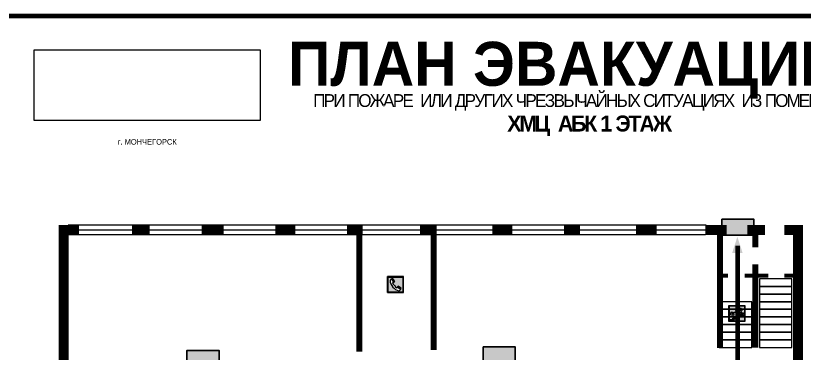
# Model space of a CAD drawing. Header units: millimetres. Extents: x 13114 to 67229, y 22859 to 38520.
# Drawn here: x 28883.9 to 29278, y 31910.2 to 32078.8 of the extents above; entities that cross this region are included whole.
import ezdxf

# ---------------------------------------------------------------- set-up
doc = ezdxf.new("R2010")
doc.units = ezdxf.units.MM
doc.layers.add('План_Штампы', color=7, linetype='Continuous')
doc.styles.add('обычный', font='arial.ttf')
picture_1 = doc.add_image_def('image1.jpg', size_in_pixel=(337, 105))

# ---------------------------------------------------------------- blocks, each defined once
blk = doc.blocks.new('A$C7B4425F7')
at = {"true_color": 0xffffff}
blk.add_hatch(color=7, dxfattribs=at).paths.add_polyline_path([(0, 0), (-16, 0), (-16, -8), (0, -8)])
h = blk.add_hatch(color=126)
h.paths.add_polyline_path([(-0.2, -0.2), (-15.8, -0.2), (-15.8, -7.8), (-0.2, -7.8)])
h.paths.add_polyline_path([(-11.76, -2.03), (-11.76, -3.66), (-11.17, -3.66, -0.568275), (-11.17, -6.18), (-12.58, -6.18), (-12.58, -2.03)], flags=16)
h.paths.add_polyline_path([(-13.33, -4.12, -0.495768), (-13.59, -6.18), (-15.03, -6.18), (-15.03, -2.03), (-13.59, -2.03, -0.487973)], flags=16)
h.paths.add_polyline_path([(-10.25, -2.03), (-9.48, -2.03), (-9.48, -6.18), (-10.25, -6.18)], flags=16)
h.paths.add_polyline_path([(-13.84, -3.69), (-14.24, -3.69), (-14.24, -3.03), (-13.9, -3.03, -0.692621)], flags=0)
h.paths.add_polyline_path([(-9.15, -2.03), (-8.4, -2.03), (-8.04, -3.07), (-7.68, -2.03), (-6.93, -2.03), (-7.64, -4.1), (-6.93, -6.18), (-7.68, -6.18), (-8.04, -5.14), (-8.4, -6.18), (-9.15, -6.18), (-8.44, -4.1)], flags=16)
h.paths.add_polyline_path([(-11.76, -4.46), (-11.42, -4.46, -0.692621), (-11.36, -5.12), (-11.76, -5.12)], flags=0)
h.paths.add_polyline_path([(-13.9, -5.2), (-14.24, -5.2), (-14.24, -4.55), (-13.84, -4.55, -0.708038)], flags=0)
edge = h.paths.add_edge_path(flags=16)
edge.add_ellipse((-5.51, -4.08), major_axis=(0, 2.05), ratio=0.586184, start_angle=0, end_angle=360)
edge = h.paths.add_edge_path(flags=0)
edge.add_ellipse((-5.51, -4.08), major_axis=(0, 1.14), ratio=0.454828, start_angle=0, end_angle=360)
h.paths.add_polyline_path([(-4.13, -4.96, 0.377264), (-3.48, -4.52, 0.0555), (-3.16, -2.03), (-1.66, -2.03), (-1.66, -4.96), (-0.96, -4.96), (-0.96, -7.01), (-1.75, -7.01), (-1.75, -6.18), (-3.3, -6.18), (-3.3, -7.02), (-4.13, -7.02)], flags=16)
h.paths.add_polyline_path([(-2.73, -2.91), (-2.28, -2.91), (-2.28, -4.96), (-3.05, -4.96, 0.079136)], flags=0)
at = {"color": 126}
blk.add_lwpolyline([(-16, -8), (0, -8), (0, 0), (-16, 0)], close=True, dxfattribs=at)
blk = doc.blocks.new('A$C456E1F9C')
at = {"lineweight": 5}
h = blk.add_hatch(color=242, dxfattribs=at)
h.paths.add_polyline_path([(0.51, -1.47), (0.51, -13.26), (12.29, -13.26), (12.29, -1.47)])
h.paths.add_polyline_path([(5.42, -4.95, -0.254479), (4.78, -5.4), (3.52, -2.53, -0.209735), (4.23, -2.4)], flags=16)
h.paths.add_polyline_path([(8.53, -8.6), (10.87, -10.17), (10.54, -10.76), (8.03, -9.13, -0.192251)], flags=16)
h.paths.add_polyline_path([(4.61, -5.49, 0.005518), (3.87, -5.72, 0.128647), (7.49, -10.01, 0.00809), (7.83, -9.33), (10.47, -10.97, -0.16736), (8.99, -12.25, -0.327862), (1.95, -3.95, -0.166952), (3.36, -2.62)], flags=16)
at = {"color": 242, "lineweight": 5}
for p, q in [((0, -13.77), (0, -0.97)), ((12.8, -0.97), (0, -0.97)), ((4.61, -5.49), (3.36, -2.62)), ((3.52, -2.53), (4.78, -5.4)), ((4.23, -2.4), (5.42, -4.95)), ((12.8, -13.77), (12.8, -0.97)), ((7.83, -9.33), (10.47, -10.97)), ((8.03, -9.13), (10.54, -10.76)), ((10.81, -10.12), (8.53, -8.6)), ((10.54, -10.76), (10.8, -10.3)), ((10.8, -10.3), (10.81, -10.12)), ((0, -13.77), (12.8, -13.77))]:
    blk.add_line(p, q, dxfattribs=at)
blk.add_lwpolyline([(0.51, -1.47), (12.29, -1.47), (12.29, -13.26), (0.51, -13.26)], close=True, dxfattribs=at)
for centre, radius, start, end in [((4.59, -5.34), 2.99, 114.28453, 152.19739), ((11.12, -3.31), 9.19, 183.99153, 256.60086), ((4.02, -3.27), 0.891, 76.32839, 123.70924), ((14.98, -39.1), 35.17, 107.14873, 108.41345), ((13.86, -0.94), 11.08, 205.55365, 234.87622), ((4.68, -4.59), 0.824, 276.9621, 334.07228), ((-13.31, 0.8), 23.44, 332.54871, 334.40268), ((8.94, -9.5), 0.989, 114.40924, 157.93883), ((7.87, -9.46), 3, 291.92908, 329.9329)]:
    blk.add_arc(centre, radius, start, end, dxfattribs=at)
blk = doc.blocks.new('A$C32E8229D')
at = {"true_color": 0xffffff}
blk.add_hatch(color=7, dxfattribs=at).paths.add_polyline_path([(0, 0), (0, -8), (16, -8), (16, 0)])
h = blk.add_hatch(color=126)
h.paths.add_polyline_path([(0.2, -0.2), (15.8, -0.2), (15.8, -7.8), (0.2, -7.8)])
h.paths.add_polyline_path([(13.49, -2.05), (12.08, -2.05), (11.37, -2.63, 0.162397), (11.29, -2.84), (11.29, -3.63), (10.35, -3.63), (10.35, -4.05), (11.68, -4.05), (11.68, -3.48), (12.26, -4.28), (11.29, -5.1), (11.29, -6.78), (11.85, -6.78), (11.85, -5.44), (12.8, -4.64), (12.8, -5.94), (14.46, -5.94), (14.46, -5.39), (13.45, -5.39), (13.45, -3.97), (12.46, -2.59), (13.15, -2.59), (13.69, -3.34), (14.18, -3)], flags=16)
h.paths.add_polyline_path([(10.74, -1.82, 1), (11.8, -1.82, 1)], flags=16)
h.paths.add_polyline_path([(9.39, -3.59), (5.99, -3.59), (6.56, -3.03), (5.91, -3.03), (5.1, -3.83), (5.91, -4.64), (6.56, -4.64), (5.99, -4.09), (9.39, -4.09)], flags=16)
h.paths.add_polyline_path([(4.29, -1.08), (1.72, -1.08), (1.72, -6.6), (4.29, -6.6)], flags=16)
at = {"color": 126}
blk.add_lwpolyline([(16, -8), (0, -8), (0, 0), (16, 0)], close=True, dxfattribs=at)
blk = doc.blocks.new('вниз 3')
at = {"lineweight": 0, "true_color": 0xffffff}
h = blk.add_hatch(color=7, dxfattribs=at)
h.dxf.hatch_style = 1
h.paths.add_polyline_path([(40997.5, -4475.69), (40997.25, -4475.28), (40995.76, -4476.15), (40995.97, -4475.23), (40995.39, -4475.56), (40995.05, -4476.83), (40996.33, -4477.17), (40996.91, -4476.83), (40996, -4476.55)], flags=0)
h.paths.add_polyline_path([(40999.81, -4473.95), (41000.22, -4473.95), (41000.64, -4474.67), (41001.03, -4474.43), (41000.46, -4473.49), (41000.42, -4473.49), (40999.43, -4473.49), (40998.68, -4473.92), (40998.68, -4474.57), (40997.88, -4474.57), (40997.88, -4475), (40999.14, -4475), (40999.14, -4474.43), (40999.14, -4474.38), (40999.59, -4475.15), (40998.72, -4475.67), (40998.72, -4477.06), (40999.24, -4477.06), (40999.24, -4475.96), (40999.95, -4475.56), (40999.95, -4476.43), (41001.61, -4476.43), (41001.61, -4475.88), (41000.47, -4475.88), (41000.47, -4475.12)], flags=0)
h.paths.add_polyline_path([(40999.2, -4473.24, 1), (40998.35, -4473.24, 1)], flags=0)
h.paths.add_polyline_path([(41000.46, -4477.26), (41001.69, -4477.26), (41001.69, -4476.84), (41000.03, -4476.84), (41000.03, -4477.39), (40998.78, -4477.39), (40998.78, -4477.95), (40997.53, -4477.95), (40997.53, -4478.5), (40996.29, -4478.5), (40996.29, -4479.06), (40995.05, -4479.06), (40995.05, -4479.48), (40995.29, -4479.48), (40996.72, -4479.48), (40996.72, -4478.92), (40997.97, -4478.92), (40997.97, -4478.36), (40999.2, -4478.36), (40999.2, -4477.81), (41000.46, -4477.81)], flags=0)
h.paths.add_polyline_path([(41002.37, -4472.17), (40994.37, -4472.17), (40994.37, -4480.17), (41002.37, -4480.17)])
h.paths.add_polyline_path([(41002.16, -4479.96), (40994.57, -4479.96), (40994.57, -4472.37), (41002.16, -4472.37)], flags=16)
h.paths.add_polyline_path([(41001.61, -4475.88), (41001.61, -4476.43), (40999.95, -4476.43), (40999.95, -4475.56), (40999.24, -4475.96), (40999.24, -4477.06), (40998.72, -4477.06), (40998.72, -4475.67), (40999.59, -4475.15), (40999.14, -4474.38), (40999.14, -4474.43), (40999.14, -4475), (40997.88, -4475), (40997.88, -4474.57), (40998.68, -4474.57), (40998.68, -4473.92), (40999.43, -4473.49), (41000.42, -4473.49), (41000.46, -4473.49), (41001.03, -4474.43), (41000.64, -4474.67), (41000.22, -4473.95), (40999.81, -4473.95), (41000.47, -4475.12), (41000.47, -4475.88)], flags=0)
h.paths.add_polyline_path([(41001.69, -4476.84), (41001.69, -4477.26), (41000.46, -4477.26), (41000.46, -4477.81), (40999.2, -4477.81), (40999.2, -4478.36), (40997.97, -4478.36), (40997.97, -4478.92), (40996.72, -4478.92), (40996.72, -4479.48), (40995.05, -4479.48), (40995.05, -4479.06), (40996.29, -4479.06), (40996.29, -4478.5), (40997.53, -4478.5), (40997.53, -4477.95), (40998.78, -4477.95), (40998.78, -4477.39), (41000.03, -4477.39), (41000.03, -4476.84)], flags=0)
h.paths.add_polyline_path([(40998.35, -4473.24, -1), (40999.2, -4473.24, -1)], flags=0)
h.paths.add_polyline_path([(40997.5, -4475.69), (40996, -4476.55), (40996.91, -4476.83), (40996.33, -4477.17), (40995.05, -4476.83), (40995.39, -4475.56), (40995.97, -4475.23), (40995.76, -4476.15), (40997.25, -4475.28)], flags=0)
at = {"lineweight": 0}
h = blk.add_hatch(color=126, dxfattribs=at)
h.dxf.hatch_style = 1
h.paths.add_polyline_path([(41002.16, -4472.37), (40994.57, -4472.37), (40994.57, -4479.96), (41002.16, -4479.96)])
h.paths.add_polyline_path([(40995.97, -4475.23), (40995.76, -4476.15), (40997.25, -4475.28), (40997.5, -4475.69), (40996, -4476.55), (40996.91, -4476.83), (40996.33, -4477.17), (40995.05, -4476.83), (40995.39, -4475.56)], flags=16)
h.paths.add_polyline_path([(40997.88, -4474.57), (40998.68, -4474.57), (40998.68, -4473.92), (40999.43, -4473.49), (41000.42, -4473.49), (41000.46, -4473.49), (41001.03, -4474.43), (41000.64, -4474.67), (41000.22, -4473.95), (40999.81, -4473.95), (41000.47, -4475.12), (41000.47, -4475.88), (41001.61, -4475.88), (41001.61, -4476.43), (40999.95, -4476.43), (40999.95, -4475.56), (40999.24, -4475.96), (40999.24, -4477.06), (40998.72, -4477.06), (40998.72, -4475.67), (40999.59, -4475.15), (40999.14, -4474.38), (40999.14, -4474.43), (40999.14, -4475), (40997.88, -4475)], flags=16)
h.paths.add_polyline_path([(40998.35, -4473.24, -1), (40999.2, -4473.24, -1)], flags=16)
h.paths.add_polyline_path([(40997.53, -4477.95), (40998.78, -4477.95), (40998.78, -4477.39), (41000.03, -4477.39), (41000.03, -4476.84), (41001.69, -4476.84), (41001.69, -4477.26), (41000.46, -4477.26), (41000.46, -4477.81), (40999.2, -4477.81), (40999.2, -4478.36), (40997.97, -4478.36), (40997.97, -4478.92), (40996.72, -4478.92), (40996.72, -4479.48), (40995.05, -4479.48), (40995.05, -4479.06), (40996.29, -4479.06), (40996.29, -4478.5), (40997.53, -4478.5)], flags=16)
at = {"lineweight": 0, "true_color": 0xffffff}
h = blk.add_hatch(color=7, dxfattribs=at)
h.dxf.hatch_style = 1
h.paths.add_polyline_path([(40999.2, -4473.24, 1), (40998.35, -4473.24, 1)])
h.paths.add_polyline_path([(40999.81, -4473.95), (41000.22, -4473.95), (41000.64, -4474.67), (41001.03, -4474.43), (41000.46, -4473.49), (41000.42, -4473.49), (40999.43, -4473.49), (40998.68, -4473.92), (40998.68, -4474.57), (40997.88, -4474.57), (40997.88, -4475), (40999.14, -4475), (40999.14, -4474.43), (40999.14, -4474.38), (40999.59, -4475.15), (40998.72, -4475.67), (40998.72, -4477.06), (40999.24, -4477.06), (40999.24, -4475.96), (40999.95, -4475.56), (40999.95, -4476.43), (41001.61, -4476.43), (41001.61, -4475.88), (41000.47, -4475.88), (41000.47, -4475.12)])
h.paths.add_polyline_path([(40999.2, -4477.81), (41000.46, -4477.81), (41000.46, -4477.26), (41001.69, -4477.26), (41001.69, -4476.84), (41000.03, -4476.84), (41000.03, -4477.39), (40998.78, -4477.39), (40998.78, -4477.95), (40997.53, -4477.95), (40997.53, -4478.5), (40996.29, -4478.5), (40996.29, -4479.06), (40995.05, -4479.06), (40995.05, -4479.48), (40995.29, -4479.48), (40996.72, -4479.48), (40996.72, -4478.92), (40997.97, -4478.92), (40997.97, -4478.36), (40999.2, -4478.36)])
h.paths.add_polyline_path([(40997.5, -4475.69), (40997.25, -4475.28), (40995.76, -4476.15), (40995.97, -4475.23), (40995.39, -4475.56), (40995.05, -4476.83), (40996.33, -4477.17), (40996.91, -4476.83), (40996, -4476.55)])
at = {"color": 126, "lineweight": 0}
for points in [[(40994.37, -4472.17), (41002.37, -4472.17), (41002.37, -4480.17), (40994.37, -4480.17)], [(40994.57, -4472.37), (41002.16, -4472.37), (41002.16, -4479.96), (40994.57, -4479.96)]]:
    blk.add_lwpolyline(points, close=True, dxfattribs=at)
for points in [[(40999.14, -4474.43), (40999.14, -4475), (40997.88, -4475), (40997.88, -4474.57), (40998.68, -4474.57), (40998.68, -4473.92), (40999.43, -4473.49), (41000.42, -4473.49), (41000.46, -4473.49), (41001.03, -4474.43), (41000.64, -4474.67), (41000.22, -4473.95), (40999.81, -4473.95), (41000.47, -4475.12), (41000.47, -4475.88), (41001.61, -4475.88), (41001.61, -4476.43), (40999.95, -4476.43), (40999.95, -4475.56), (40999.24, -4475.96), (40999.24, -4477.06), (40998.72, -4477.06), (40998.72, -4475.67), (40999.59, -4475.15), (40999.14, -4474.38), (40999.14, -4474.43)], [(40995.05, -4476.83), (40995.39, -4475.56), (40995.97, -4475.23), (40995.76, -4476.15), (40997.25, -4475.28), (40997.5, -4475.69), (40996, -4476.55), (40996.91, -4476.83), (40996.33, -4477.17), (40995.05, -4476.83)], [(40995.29, -4479.48), (40995.05, -4479.48), (40995.05, -4479.06), (40996.29, -4479.06), (40996.29, -4478.5), (40997.53, -4478.5), (40997.53, -4477.95), (40998.78, -4477.95), (40998.78, -4477.39), (41000.03, -4477.39), (41000.03, -4476.84), (41001.69, -4476.84), (41001.69, -4477.26), (41000.46, -4477.26), (41000.46, -4477.81), (40999.2, -4477.81), (40999.2, -4478.36), (40997.97, -4478.36), (40997.97, -4478.92), (40996.72, -4478.92), (40996.72, -4479.48), (40995.05, -4479.48)]]:
    blk.add_lwpolyline(points, dxfattribs=at)
blk.add_circle((40998.77, -4473.24), 0.426, dxfattribs=at)

msp = doc.modelspace()

# ---------------------------------------------------------------- linework, layer by layer
at = {"color": 1, "lineweight": 100}
msp.add_lwpolyline([(28871.52, 32078.84), (29471.52, 32078.84), (29471.52, 31683.84), (28871.52, 31683.84)], close=True, dxfattribs=at)
at = {"lineweight": 0}
for points, const_width in [([(28907.79, 31833.7), (28907.79, 31971.75), (28915.53, 31971.75)], 5), ([(28942.01, 31971.75), (28950.88, 31971.75)], 5), ([(28976.79, 31971.75), (28987.78, 31971.75)], 5), ([(29013.69, 31971.75), (29023.55, 31971.75)], 5), ([(29049.41, 31971.75), (29057.31, 31971.75)], 5), ([(29085.99, 31971.75), (29094.34, 31971.75)], 5), ([(29092.84, 31911.78), (29092.84, 31971.75)], 3), ([(29122.11, 31971.75), (29132.05, 31971.75)], 5), ([(29158.01, 31971.75), (29165.92, 31971.75)], 5), ([(29193.91, 31971.75), (29204.3, 31971.75)], 5), ([(29239.19, 31971.75), (29228.55, 31971.75)], 5), ([(29235.96, 31912.84), (29235.96, 31971.75)], 3), ([(29258.42, 31971.75), (29249.6, 31971.75)], 5), ([(29268.05, 31971.75), (29274.99, 31971.75), (29274.99, 31815.92)], 5), ([(29055.7, 31911.06), (29055.7, 31971.03)], 3), ([(29253.61, 31971.17), (29253.61, 31963.14)], 3), ([(29253.61, 31954.66), (29253.61, 31913.08)], 3), ([(29235.96, 31949.05), (29239.95, 31949.05)], 2), ([(29260.07, 31949.05), (29248.23, 31949.05)], 2), ([(29275.45, 31949.05), (29268.05, 31949.05)], 2)]:
    msp.add_lwpolyline(points, dxfattribs=dict(at, const_width=const_width))
for points in [[(29229.07, 31974.25), (28910.07, 31974.25)], [(29228.55, 31971.75), (28909.56, 31971.75)], [(29228.71, 31969.32), (28909.71, 31969.32)]]:
    msp.add_lwpolyline(points, dxfattribs=at)
at = {"color": 126, "lineweight": 100, "true_color": 0x008754}
msp.add_lwpolyline([(29244.66, 31963.85), (29244.66, 31888.12), (29207.59, 31888.12), (29207.59, 31816.26), (29232.31, 31816.26), (29112.06, 31816.26)], dxfattribs=at)
at = {"lineweight": 0}
for points in [[(29271.89, 31947.41), (29255.6, 31947.41), (29255.6, 31943.6), (29271.89, 31943.6)], [(29271.89, 31943.6), (29255.6, 31943.6), (29255.6, 31939.79), (29271.89, 31939.79)], [(29271.89, 31939.79), (29255.6, 31939.79), (29255.6, 31935.98), (29271.89, 31935.98)], [(29251.86, 31935.98), (29235.57, 31935.98), (29235.57, 31932.17), (29251.86, 31932.17)], [(29271.89, 31935.98), (29255.6, 31935.98), (29255.6, 31932.17), (29271.89, 31932.17)], [(29251.86, 31932.17), (29235.57, 31932.17), (29235.57, 31928.36), (29251.86, 31928.36)], [(29271.89, 31932.17), (29255.6, 31932.17), (29255.6, 31928.36), (29271.89, 31928.36)], [(29251.86, 31928.36), (29235.57, 31928.36), (29235.57, 31924.55), (29251.86, 31924.55)], [(29271.89, 31928.36), (29255.6, 31928.36), (29255.6, 31924.55), (29271.89, 31924.55)], [(29251.86, 31924.55), (29235.57, 31924.55), (29235.57, 31920.74), (29251.86, 31920.74)], [(29271.89, 31924.55), (29255.6, 31924.55), (29255.6, 31920.74), (29271.89, 31920.74)], [(29251.86, 31920.74), (29235.57, 31920.74), (29235.57, 31916.93), (29251.86, 31916.93)], [(29271.89, 31920.74), (29255.6, 31920.74), (29255.6, 31916.93), (29271.89, 31916.93)], [(29251.86, 31916.93), (29235.57, 31916.93), (29235.57, 31913.12), (29251.86, 31913.12)], [(29271.89, 31916.93), (29255.6, 31916.93), (29255.6, 31913.12), (29271.89, 31913.12)]]:
    msp.add_lwpolyline(points, close=True, dxfattribs=at)
at = {"layer": 'План_Штампы', "color": 126, "true_color": 0x008754}
msp.add_solid([(29247.23, 31960.35), (29242, 31960.36), (29244.59, 31968.38)], dxfattribs=at)

# ---------------------------------------------------------------- block references
at = {"xscale": 0.625, "yscale": 0.625, "zscale": 0.625}
msp.add_blockref('A$C456E1F9C', (29069.76, 31949.11), dxfattribs=at)
at = {"color": 126, "true_color": 0x008754}
msp.add_blockref('вниз 3', (-11753.97, 36406.23), dxfattribs=at)
at = {"layer": 'План_Штампы'}
msp.add_blockref('A$C7B4425F7', (29252.87, 31977.18), dxfattribs=at)
at = {"layer": 'План_Штампы', "color": 126, "true_color": 0x008754, "xscale": 1.012510887696, "yscale": 1.012510887696, "zscale": 1.012510887696, "rotation": 359.9978653237144}
msp.add_blockref('A$C32E8229D', (28969.39, 31911.58), dxfattribs=at)
at = {"layer": 'План_Штампы', "color": 126, "true_color": 0x008754, "xscale": -1}
msp.add_blockref('A$C32E8229D', (29133.53, 31913.4), dxfattribs=at)

# ---------------------------------------------------------------- texts
at = {"lineweight": 0, "style": 'обычный'}
for s, insert, char_height, width, attachment_point in [('{\\fProxima Nova Rg|b1|i0|c204|p2;ПЛАН ЭВАКУАЦИИ}', (29020.02, 32065.84), 22, 493.8901, 1), ('\\pi-8.4,l8.4,t8.4;{\\fProxima Nova Rg|b0|i0|c204|p2;г. МОНЧЕГОРСК\\H1.1997x; }', (28949.59, 32015.84), 2.8, 126.6484, 5)]:
    msp.add_mtext(s, dxfattribs=dict(at, insert=insert, char_height=char_height, width=width, attachment_point=attachment_point))
at = {"color": 0, "lineweight": 0, "insert": (29170.02, 32039.86), "char_height": 8, "width": 449.2158, "attachment_point": 5, "style": 'обычный'}
msp.add_mtext('{\\fArial Black|b1|i0|c204|p34;\\H2x;\\T0.85;  \\fArial Narrow|b0|i0|c204|p34;\\H0.8x;\\W0.9;\\P\\fProxima Nova Rg|b0|i0|c204|p2;\\H0.5x;\\W1;\\C256;ПРИ ПОЖАРЕ  ИЛИ ДРУГИХ ЧРЕЗВЫЧАЙНЫХ СИТУАЦИЯХ  ИЗ ПОМЕЩЕНИЙ \\fProxima Nova Rg|b1|i0|c204|p2;\\H1.25x;\\PХМЦ  АБК 1 ЭТАЖ }', dxfattribs=at)

# ---------------------------------------------------------------- pictures from other files: only their frames are drawn
at = {"color": 7, "lineweight": 0, "true_color": 0xf5f5ff}
image = msp.add_image(picture_1, insert=(28893.01, 32026.53), size_in_units=(113.11, 35.24), dxfattribs=at)
image.dxf.flags = 7

doc.saveas('drawing.dxf')
